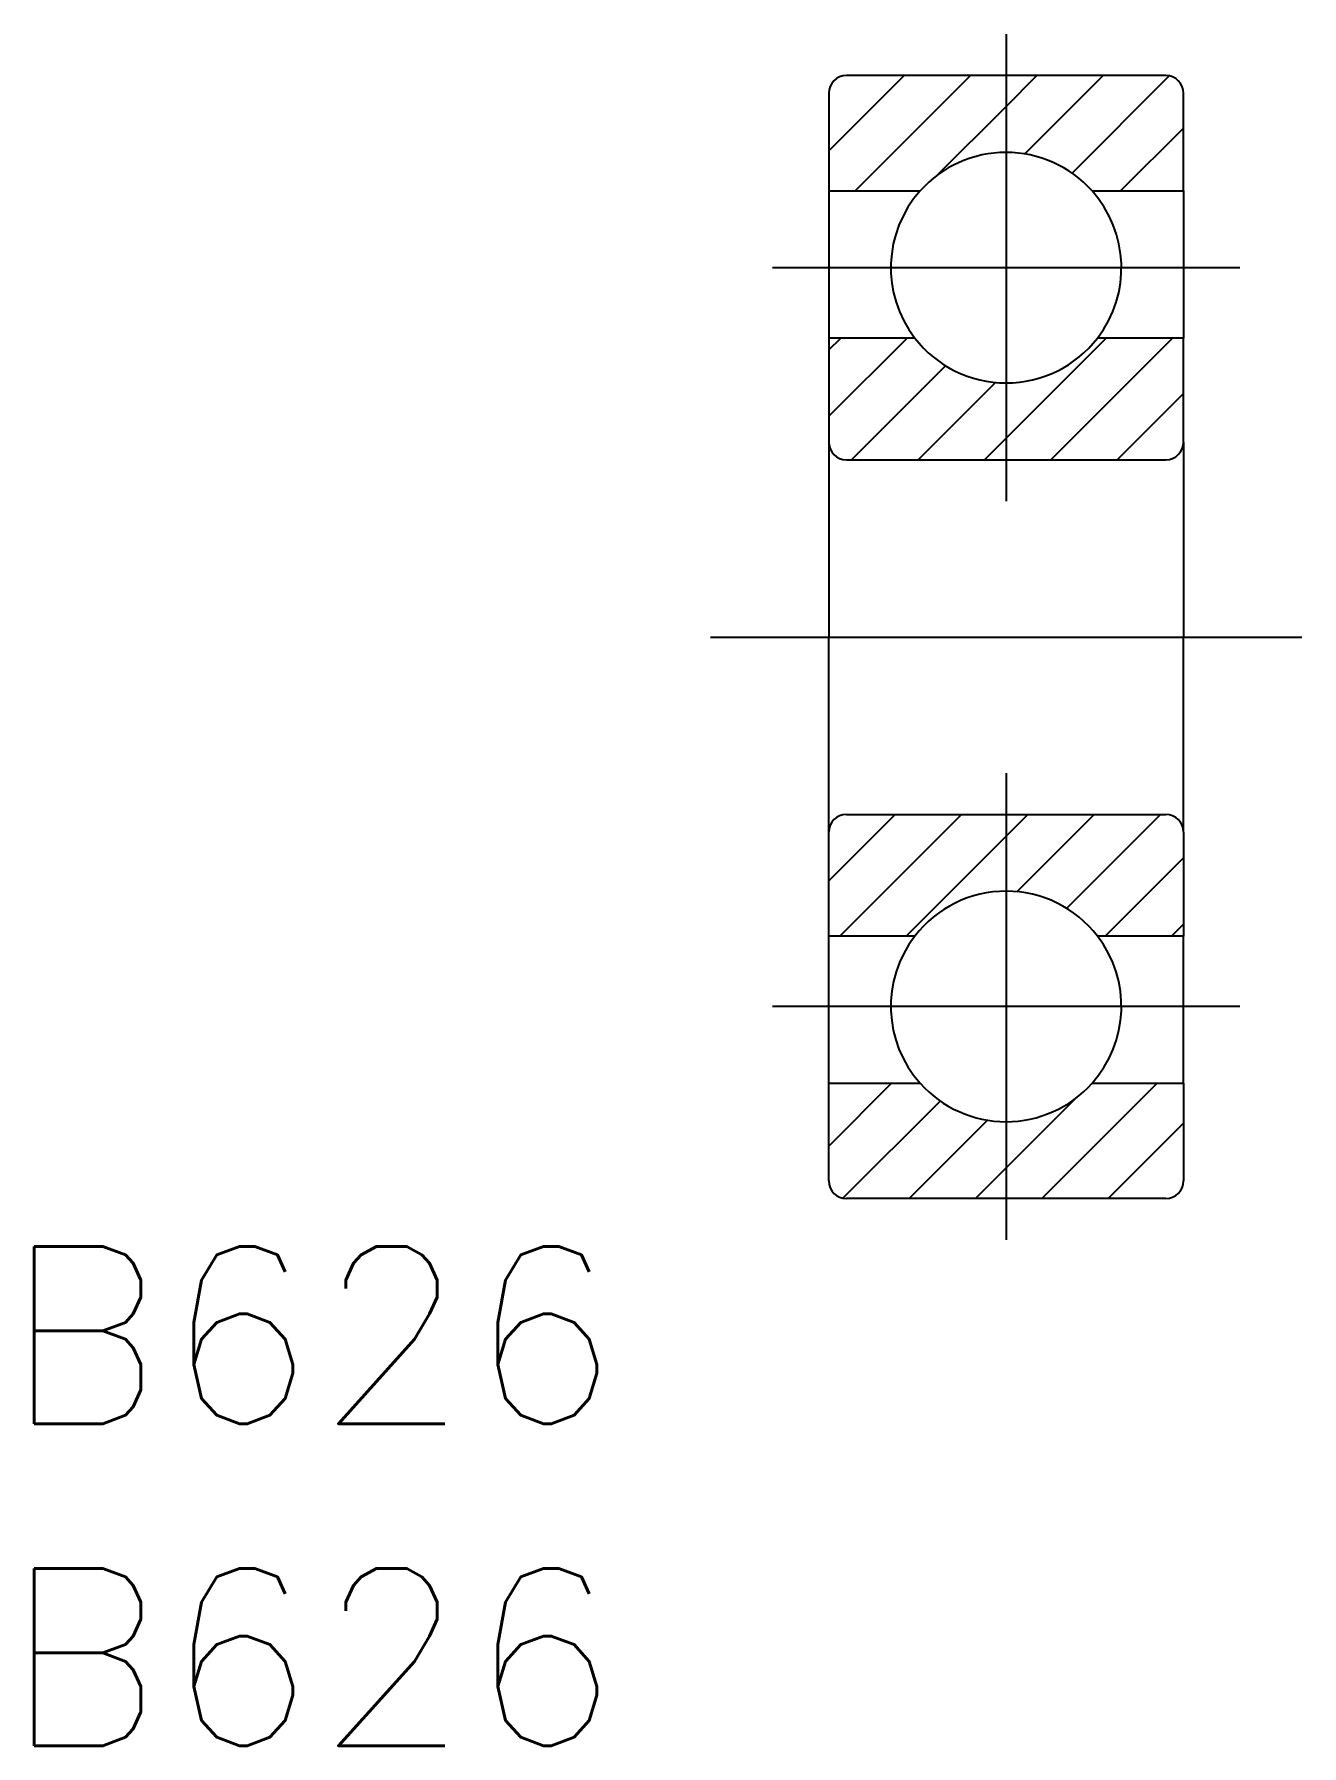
# Model space of a CAD drawing. Extents: x -16.4 to 5, y -18.8 to 10.2.
import ezdxf

# ---------------------------------------------------------------- set-up
doc = ezdxf.new("R2010")
doc.units = 0
doc.linetypes.add('CENTER', pattern=[50.8, 31.75, -6.35, 6.35, -6.35])
doc.layers.get('0').update_dxf_attribs({"linetype": 'CONTINUOUS'})
doc.layers.add('CENTER', color=1, linetype='CENTER')
doc.styles.get("Standard").update_dxf_attribs({"font": 'txt.shx', "height": 3, "bigfont": 'bigfont.shx'})

msp = doc.modelspace()

# ---------------------------------------------------------------- linework, layer by layer
at = {"color": 3, "linetype": 'CONTINUOUS'}
for p, q in [((-3, 8.225), (-1.725, 9.5)), ((-2.553, 7.55), (-0.603, 9.5)), ((0, 8.98), (0.52, 9.5)), ((0.316, 8.174), (1.642, 9.5)), ((1.115, 7.85), (2.759, 9.494)), ((-1.171, 7.809), (0, 8.98)), ((1.937, 7.55), (3, 8.613)), ((-3, 4.858), (-2.798, 5.06)), ((-3, 3.735), (-1.675, 5.06)), ((0, 3.368), (1.692, 5.06)), ((0.755, 3), (2.815, 5.06)), ((-2.613, 3), (-1.023, 4.59)), ((-1.49, 3), (-0.182, 4.308)), ((1.877, 3), (3, 4.123)), ((-0.368, 3), (0, 3.368)), ((-3, -4.123), (-1.877, -3)), ((-2.815, -5.06), (-0.755, -3)), ((0, -3.368), (0.368, -3)), ((0.182, -4.308), (1.49, -3)), ((1.023, -4.59), (2.613, -3)), ((-1.692, -5.06), (0, -3.368)), ((1.675, -5.06), (3, -3.735)), ((2.798, -5.06), (3, -4.858)), ((-3, -8.613), (-1.937, -7.55)), ((0, -8.98), (1.171, -7.809)), ((0.603, -9.5), (2.553, -7.55)), ((-2.759, -9.494), (-1.115, -7.85)), ((-1.642, -9.5), (-0.316, -8.174)), ((1.725, -9.5), (3, -8.225)), ((-0.52, -9.5), (0, -8.98))]:
    msp.add_line(p, q, dxfattribs=at)
at = {"color": 7, "linetype": 'CONTINUOUS'}
for p, q in [((2.7, 9.5), (-2.7, 9.5)), ((-3, 9.2), (-3, 7.55)), ((3, 7.55), (3, 9.2)), ((-3, 7.55), (-3, 5.06)), ((-3, 7.55), (-1.453, 7.55)), ((1.453, 7.55), (3, 7.55)), ((3, 7.55), (3, 5.06)), ((-1.545, 5.06), (-3, 5.06)), ((-3, 5.06), (-3, 3.3)), ((3, 5.06), (1.545, 5.06)), ((3, 3.3), (3, 5.06)), ((-3, 3.3), (-3, 0)), ((3, 3.3), (3, 0)), ((-2.7, 3), (2.7, 3)), ((-3, -3.3), (-3, 0)), ((3, -3.3), (3, 0)), ((-2.7, -3), (2.7, -3)), ((-3, -5.06), (-3, -3.3)), ((3, -3.3), (3, -5.06)), ((-3, -7.55), (-3, -5.06)), ((-1.545, -5.06), (-3, -5.06)), ((3, -5.06), (1.545, -5.06)), ((3, -7.55), (3, -5.06)), ((-3, -9.2), (-3, -7.55)), ((-3, -7.55), (-1.453, -7.55)), ((1.453, -7.55), (3, -7.55)), ((3, -7.55), (3, -9.2)), ((2.7, -9.5), (-2.7, -9.5))]:
    msp.add_line(p, q, dxfattribs=at)
for centre, radius, start, end in [((-2.7, 9.2), 0.3, 90, 180), ((2.7, 9.2), 0.3, 0, 90), ((0, 6.25), 1.95, 41.8103, 138.1897), ((0, 6.25), 1.95, 138.1897, 217.608), ((0, 6.25), 1.95, 322.392, 41.8103), ((0, 6.25), 1.95, 217.608, 322.392), ((-2.7, 3.3), 0.3, 180, 270), ((2.7, 3.3), 0.3, 270, 0), ((-2.7, -3.3), 0.3, 90, 180), ((2.7, -3.3), 0.3, 0, 90), ((0, -6.25), 1.95, 37.608, 142.392), ((0, -6.25), 1.95, 142.392, 221.8103), ((0, -6.25), 1.95, 318.1897, 37.608), ((0, -6.25), 1.95, 221.8103, 318.1897), ((-2.7, -9.2), 0.3, 180, 270), ((2.7, -9.2), 0.3, 270, 0)]:
    msp.add_arc(centre, radius, start, end, dxfattribs=at)
at = {"layer": 'CENTER', "color": 1, "linetype": 'CENTER'}
for p, q in [((0, 10.2), (0, 2.3)), ((3.95, 6.25), (-3.95, 6.25)), ((-5, 0), (5, 0)), ((0, -2.3), (0, -10.2)), ((3.95, -6.25), (-3.95, -6.25))]:
    msp.add_line(p, q, dxfattribs=at)

# ---------------------------------------------------------------- texts
at = {"color": 7, "linetype": 'CONTINUOUS'}
for p in [(-16.951, -13.31), (-16.951, -18.759)]:
    msp.add_text('B626', height=3, dxfattribs=at).set_placement(p)

doc.saveas('drawing.dxf')
